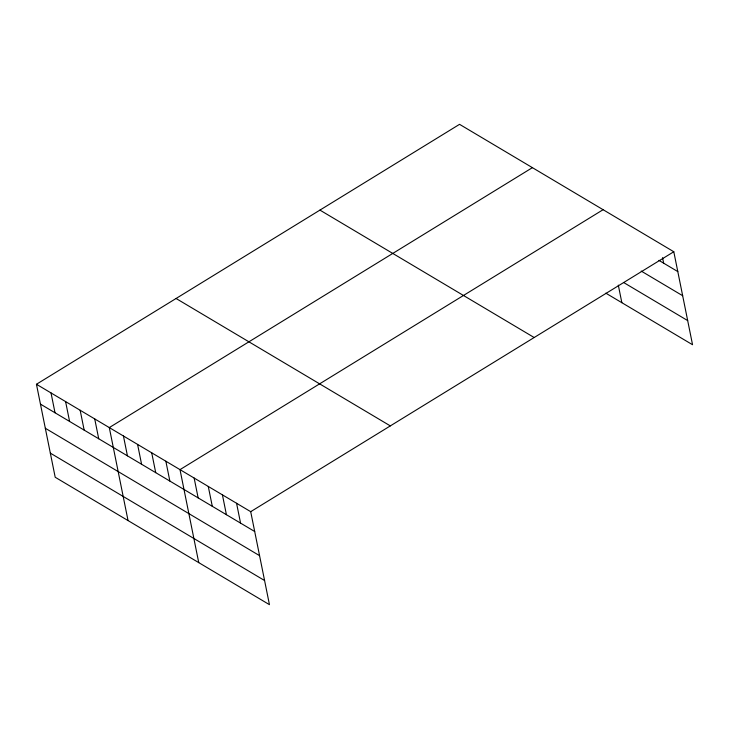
<?xml version="1.0" encoding="UTF-8"?>
<svg xmlns="http://www.w3.org/2000/svg" width="729" height="729" viewBox="0 0 729 729"><rect width="100%" height="100%" fill="white"/><g stroke="black" fill="none" stroke-linecap="round" stroke-linejoin="round"><path stroke-width="1.09" d="M36.45 384.265L250.703 511.676L269.448 604.669L55.204 477.258L36.45 384.265L459.552 124.331L673.796 251.742L692.55 344.735L605.817 293.158M532.398 167.652L109.295 427.586L128.049 520.579M603.102 209.697L179.999 469.631L198.744 562.624M250.703 511.676L673.796 251.742M658.943 260.381L677.806 271.589M641.192 271.06L682.672 295.728M623.577 282.478L687.684 320.596M319.931 210.107L534.175 337.527M176.072 298.489L390.325 425.9M40.45 404.112L254.703 531.523M45.316 428.251L259.57 555.662M50.337 453.119L264.581 580.53M662.552 257.665L663.663 263.178M618.31 285.13L621.846 302.69M236.561 503.265L240.561 523.112M222.418 494.863L226.418 514.701M208.275 486.453L212.285 506.3M194.142 478.042L198.142 497.889M165.857 461.22L169.857 481.067M151.714 452.809L155.714 472.656M137.581 444.408L141.581 464.245M123.438 435.997L127.438 455.844M94.724 418.92L98.725 438.767M80.154 410.254L84.163 430.101M65.592 401.597L69.592 421.435M51.021 392.931L55.021 412.778"/></g></svg>
